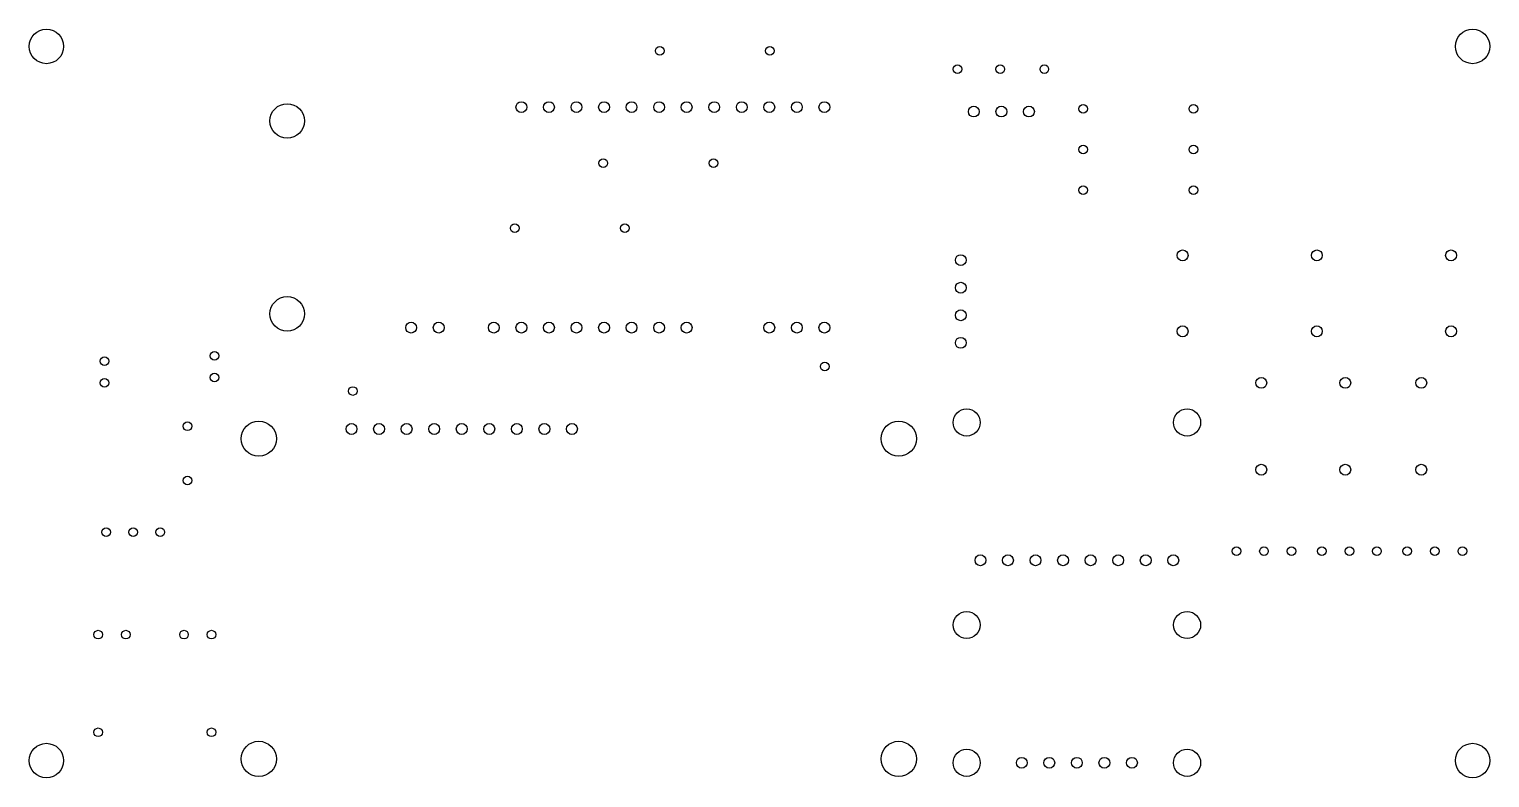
# Model space of a CAD drawing. Header units: inches. Extents: x 2.36 to 7.66, y -4.72 to -2.
import ezdxf

# ---------------------------------------------------------------- set-up
doc = ezdxf.new("R2010")
doc.units = ezdxf.units.IN
doc.header["$MEASUREMENT"] = 0
doc.layers.add('NPTH_2.5mm_Vector', color=31, linetype='CONTINUOUS', true_color=0xd8c852)

msp = doc.modelspace()

# ---------------------------------------------------------------- linework, layer by layer
at = {"layer": 'NPTH_2.5mm_Vector'}
for centre, radius in [((2.4213, -2.0669), 0.0625), ((7.5977, -2.0669), 0.0625), ((4.6472, -2.0827), 0.0157), ((5.0472, -2.0827), 0.0157), ((5.7283, -2.1496), 0.0157), ((5.8834, -2.1496), 0.0157), ((6.0433, -2.1496), 0.0157), ((3.2951, -2.337), 0.0625), ((4.1451, -2.287), 0.0197), ((4.2451, -2.287), 0.0197), ((4.3451, -2.287), 0.0197), ((4.4451, -2.287), 0.0197), ((4.5451, -2.287), 0.0197), ((4.6451, -2.287), 0.0197), ((4.7451, -2.287), 0.0197), ((4.8451, -2.287), 0.0197), ((4.9451, -2.287), 0.0197), ((5.0451, -2.287), 0.0197), ((5.1451, -2.287), 0.0197), ((5.2451, -2.287), 0.0197), ((6.1843, -2.2933), 0.0157), ((6.5843, -2.2933), 0.0157), ((5.7874, -2.3031), 0.0197), ((5.8874, -2.3031), 0.0197), ((5.9874, -2.3031), 0.0197), ((6.1843, -2.4409), 0.0157), ((6.5843, -2.4409), 0.0157), ((4.4425, -2.4902), 0.0157), ((4.8425, -2.4902), 0.0157), ((6.1846, -2.5886), 0.0157), ((6.5846, -2.5886), 0.0157), ((4.1209, -2.7264), 0.0157), ((4.5209, -2.7264), 0.0157), ((6.5453, -2.8248), 0.0197), ((7.0325, -2.8248), 0.0197), ((7.5197, -2.8248), 0.0197), ((5.7402, -2.8421), 0.0197), ((5.7402, -2.9421), 0.0197), ((3.2951, -3.037), 0.0625), ((3.7451, -3.087), 0.0197), ((3.8451, -3.087), 0.0197), ((4.0451, -3.087), 0.0197), ((4.1451, -3.087), 0.0197), ((4.2451, -3.087), 0.0197), ((4.3451, -3.087), 0.0197), ((4.4451, -3.087), 0.0197), ((4.5451, -3.087), 0.0197), ((4.6451, -3.087), 0.0197), ((4.7451, -3.087), 0.0197), ((5.0451, -3.087), 0.0197), ((5.1451, -3.087), 0.0197), ((5.2451, -3.087), 0.0197), ((5.7402, -3.0421), 0.0197), ((5.7402, -3.1421), 0.0197), ((6.5453, -3.1004), 0.0197), ((7.0325, -3.1004), 0.0197), ((7.5197, -3.1004), 0.0197), ((3.0315, -3.189), 0.0157), ((2.6319, -3.2087), 0.0157), ((5.2461, -3.2283), 0.0157), ((2.6319, -3.2874), 0.0157), ((3.0315, -3.2677), 0.0157), ((6.8307, -3.2874), 0.0197), ((7.1358, -3.2874), 0.0197), ((7.4114, -3.2874), 0.0197), ((3.5335, -3.3169), 0.0157), ((5.7614, -3.4311), 0.0492), ((5.7614, -3.4311), 0.0492), ((6.5614, -3.4311), 0.0492), ((6.5614, -3.4311), 0.0492), ((2.9331, -3.4449), 0.0157), ((3.1921, -3.4898), 0.064), ((3.5287, -3.4547), 0.0197), ((3.6287, -3.4547), 0.0197), ((3.7287, -3.4547), 0.0197), ((3.8287, -3.4547), 0.0197), ((3.9287, -3.4547), 0.0197), ((4.0287, -3.4547), 0.0197), ((4.1287, -3.4547), 0.0197), ((4.2287, -3.4547), 0.0197), ((4.3287, -3.4547), 0.0197), ((5.515, -3.4898), 0.064), ((6.8307, -3.6024), 0.0197), ((7.1358, -3.6024), 0.0197), ((7.4114, -3.6024), 0.0197), ((2.9331, -3.6417), 0.0157), ((2.6378, -3.8287), 0.0157), ((2.7362, -3.8287), 0.0157), ((2.8346, -3.8287), 0.0157), ((5.8114, -3.9311), 0.0197), ((5.9114, -3.9311), 0.0197), ((6.0114, -3.9311), 0.0197), ((6.1114, -3.9311), 0.0197), ((6.2114, -3.9311), 0.0197), ((6.3114, -3.9311), 0.0197), ((6.4114, -3.9311), 0.0197), ((6.5114, -3.9311), 0.0197), ((6.7406, -3.8976), 0.0157), ((6.8406, -3.8976), 0.0157), ((6.9406, -3.8976), 0.0157), ((7.0506, -3.8976), 0.0157), ((7.1506, -3.8976), 0.0157), ((7.2506, -3.8976), 0.0157), ((7.3606, -3.8976), 0.0157), ((7.4606, -3.8976), 0.0157), ((7.5606, -3.8976), 0.0157), ((5.7614, -4.1657), 0.0492), ((5.7614, -4.1657), 0.0492), ((6.5614, -4.1657), 0.0492), ((6.5614, -4.1657), 0.0492), ((2.6093, -4.2008), 0.0157), ((2.7093, -4.2008), 0.0157), ((2.9206, -4.2008), 0.0157), ((3.0206, -4.2008), 0.0157), ((2.6093, -4.5551), 0.0157), ((3.0206, -4.5551), 0.0157), ((2.4213, -4.6575), 0.0625), ((3.1921, -4.6516), 0.064), ((5.515, -4.6516), 0.064), ((7.5977, -4.6575), 0.0625), ((5.7614, -4.6657), 0.0492), ((5.7614, -4.6657), 0.0492), ((5.9614, -4.6657), 0.0197), ((6.0614, -4.6657), 0.0197), ((6.1614, -4.6657), 0.0197), ((6.2614, -4.6657), 0.0197), ((6.3614, -4.6657), 0.0197), ((6.5614, -4.6657), 0.0492), ((6.5614, -4.6657), 0.0492)]:
    msp.add_circle(centre, radius, dxfattribs=at)

doc.saveas('drawing.dxf')
